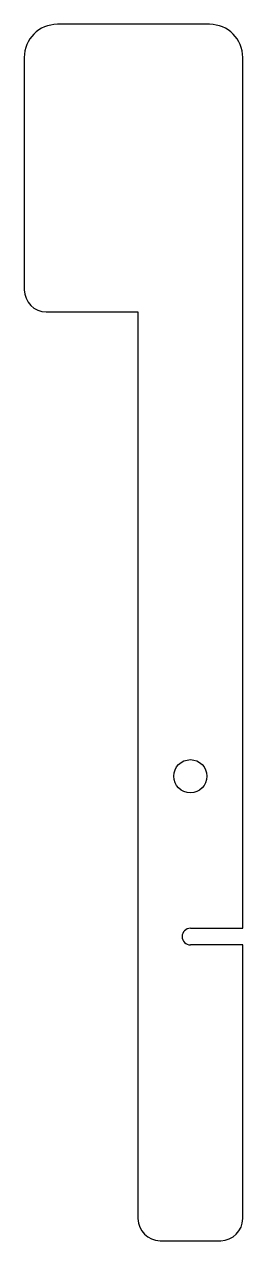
# Model space of a CAD drawing. Header units: millimetres. Extents: x -128 to -108, y -84 to 26.
import ezdxf

# ---------------------------------------------------------------- set-up
doc = ezdxf.new("R2010")
doc.units = ezdxf.units.MM
doc.layers.get('0').update_dxf_attribs({"linetype": 'CONTINUOUS'})

msp = doc.modelspace()

# ---------------------------------------------------------------- linework, layer by layer
for p, q in [((-111, 26), (-124.81, 26)), ((-127.81, 23), (-127.81, 2)), ((-108, -55.75), (-108, 23)), ((-125.81, 0), (-117.5, 0)), ((-117.5, 0), (-117.5, -82)), ((-112.75, -55.75), (-108, -55.75)), ((-108, -57.25), (-112.75, -57.25)), ((-108, -82), (-108, -57.25)), ((-115.5, -84), (-110, -84))]:
    msp.add_line(p, q)
msp.add_circle((-112.75, -42), 1.5)
for centre, radius, start, end in [((-124.81, 23), 3, 90, 180), ((-111, 23), 3, 0, 90), ((-125.81, 2), 2, 180, 270), ((-112.75, -56.5), 0.75, 90, 270), ((-115.5, -82), 2, 180, 270), ((-110, -82), 2, -90, 0)]:
    msp.add_arc(centre, radius, start, end)

doc.saveas('drawing.dxf')
